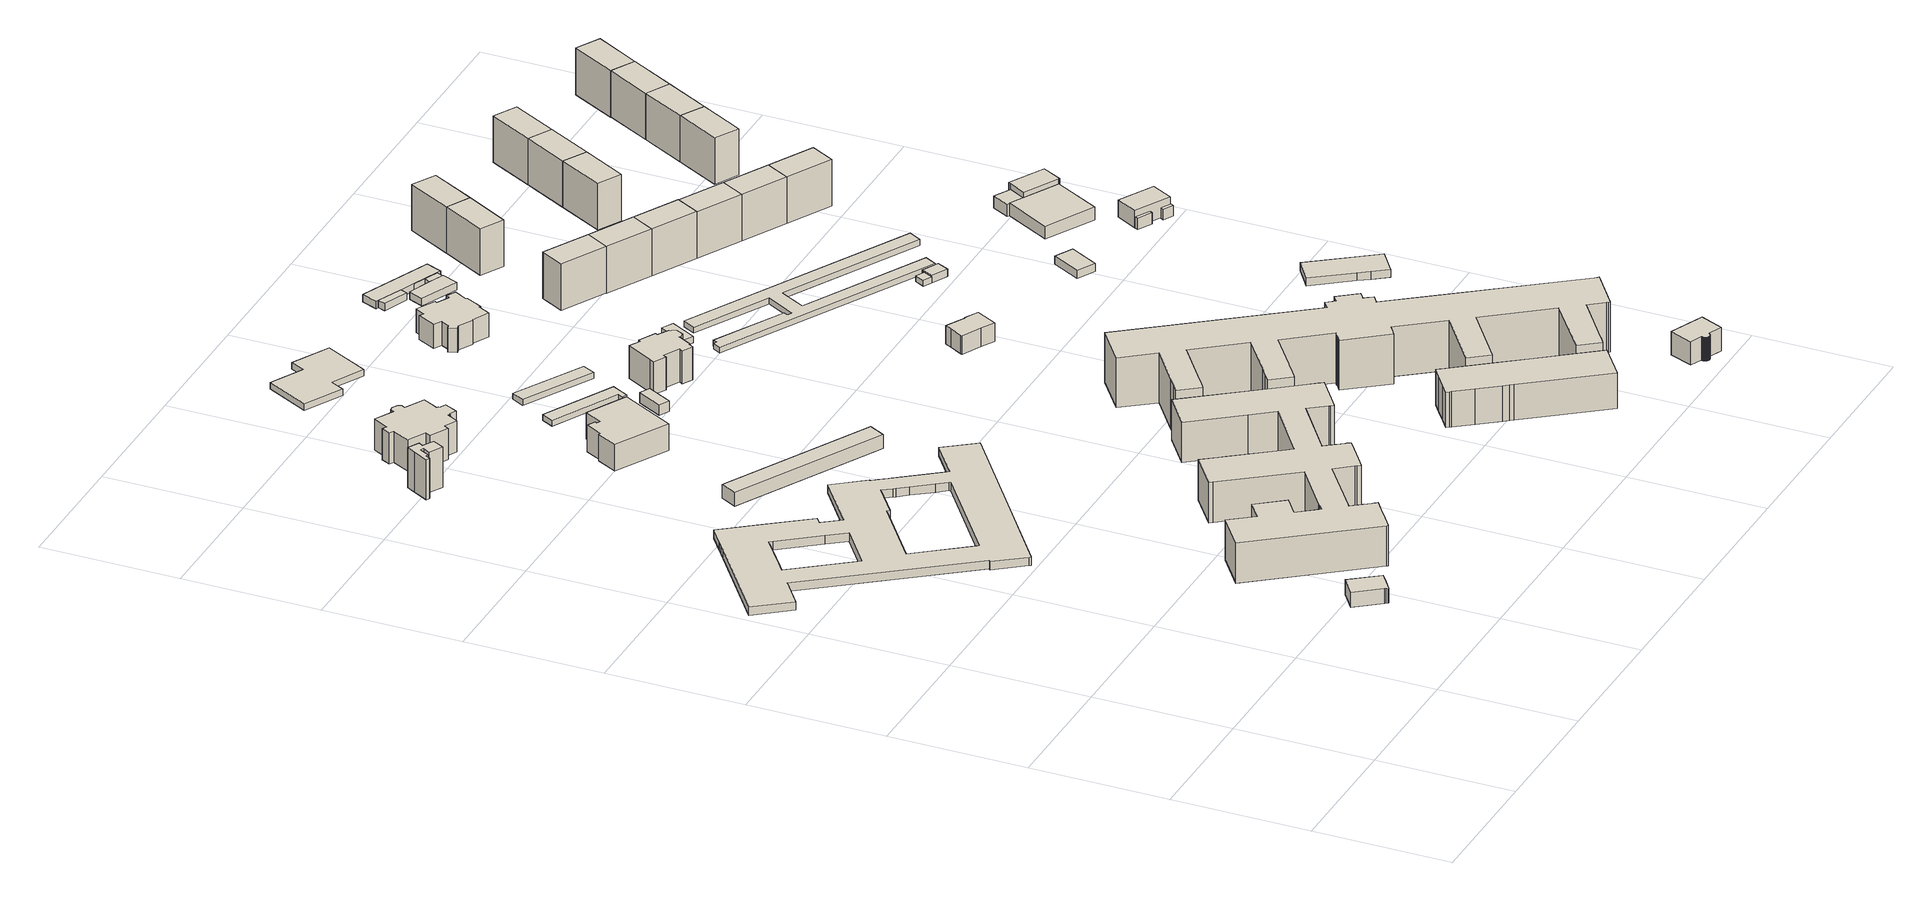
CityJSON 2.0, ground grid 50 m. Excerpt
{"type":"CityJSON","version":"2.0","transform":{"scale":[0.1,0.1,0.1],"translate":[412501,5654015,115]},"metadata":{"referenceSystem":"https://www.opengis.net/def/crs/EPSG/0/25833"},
"CityObjects":{
"building1":{"type":"Building","attributes":{"name":"Bundeswehr-Verwaltungszentrum","Dachtyp_tdc":"tdcHipAndGableRoof","Gemeindeschluessel":14612000,"Dachneigung":39.46,"QualitaetDacherkennung":68,"Geometrietyp2DReferenz":"3000","measuredHeight":7.38,"function":"31001_3010","roofType":"5000"},"geometry":[{"type":"Solid","lod":"1","boundaries":[[[[0,1,2,3,4,5,6,7]],[[8,9,10,11,12,13,14,15]],[[7,9,8,0]],[[6,10,9,7]],[[5,11,10,6]],[[4,12,11,5]],[[3,13,12,4]],[[2,14,13,3]],[[1,15,14,2]],[[0,8,15,1]]]]}]},
"building2":{"type":"Building","attributes":{"Dachtyp_tdc":"tdcPolyFlatRoof","Gemeindeschluessel":14612000,"Dachneigung":0,"QualitaetDacherkennung":0,"Geometrietyp2DReferenz":"3000","BezugspunktDach":"2000","measuredHeight":3.1,"function":"31001_9998"},"geometry":[{"type":"Solid","lod":"1","boundaries":[[[[16,17,18,19,20,21,22,23,24,25,26,27,28,29,30,31,32,33,34,35,36,37,38,39,40,41,42,43,44],[45,46,47,48,49,50,51,52,53,54,55],[56,57,58,59,60,61,62,63,64,65]],[[66,67,68,69,70,71,72,73,74,75,76,77,78,79,80,81,82,83,84,85,86,87,88,89,90,91,92,93,94],[95,96,97,98,99,100,101,102,103,104,105],[106,107,108,109,110,111,112,113,114,115]],[[44,67,66,16]],[[43,68,67,44]],[[42,69,68,43]],[[41,70,69,42]],[[40,71,70,41]],[[39,72,71,40]],[[38,73,72,39]],[[37,74,73,38]],[[36,75,74,37]],[[35,76,75,36]],[[34,77,76,35]],[[33,78,77,34]],[[32,79,78,33]],[[31,80,79,32]],[[30,81,80,31]],[[29,82,81,30]],[[28,83,82,29]],[[27,84,83,28]],[[26,85,84,27]],[[25,86,85,26]],[[24,87,86,25]],[[23,88,87,24]],[[22,89,88,23]],[[21,90,89,22]],[[20,91,90,21]],[[19,92,91,20]],[[18,93,92,19]],[[17,94,93,18]],[[16,66,94,17]],[[55,96,95,45]],[[54,97,96,55]],[[53,98,97,54]],[[52,99,98,53]],[[51,100,99,52]],[[50,101,100,51]],[[49,102,101,50]],[[48,103,102,49]],[[47,104,103,48]],[[46,105,104,47]],[[45,95,105,46]],[[65,107,106,56]],[[64,108,107,65]],[[63,109,108,64]],[[62,110,109,63]],[[61,111,110,62]],[[60,112,111,61]],[[59,113,112,60]],[[58,114,113,59]],[[57,115,114,58]],[[56,106,115,57]]]]}]},
"building3":{"type":"Building","attributes":{"Dachtyp_tdc":"tdcFreeFormRoof","Gemeindeschluessel":14612000,"Dachneigung":62.01,"QualitaetDacherkennung":3,"Geometrietyp2DReferenz":"3000","measuredHeight":17.17,"function":"31001_9998","roofType":"5000"},"geometry":[{"type":"Solid","lod":"1","boundaries":[[[[116,117,118,119,120,121,122,123,124,125,126,127,128]],[[129,130,131,132,133,134,135,136,137,138,139,140,141]],[[128,130,129,116]],[[127,131,130,128]],[[126,132,131,127]],[[125,133,132,126]],[[124,134,133,125]],[[123,135,134,124]],[[122,136,135,123]],[[121,137,136,122]],[[120,138,137,121]],[[119,139,138,120]],[[118,140,139,119]],[[117,141,140,118]],[[116,129,141,117]]]]}]},
"building4":{"type":"Building","attributes":{"name":"Bundeswehr-Verwaltungszentrum","Dachtyp_tdc":"tdcFreeFormRoof","Gemeindeschluessel":14612000,"Dachneigung":38.74,"QualitaetDacherkennung":52,"Geometrietyp2DReferenz":"3000","measuredHeight":18.11,"function":"31001_3010","roofType":"5000"},"geometry":[{"type":"Solid","lod":"1","boundaries":[[[[142,143,144,145,146,147,148,149,150,151,152,153,154,155,156,157,158,159,160,161,162,163,164,165,166,167,168,169,170,171,172,173,174,175,176,177,178,179,180,181,182,183,184,185,186,187,188,189,190,191,192,193,194,195,196,197,198]],[[199,200,201,202,203,204,205,206,207,208,209,210,211,212,213,214,215,216,217,218,219,220,221,222,223,224,225,226,227,228,229,230,231,232,233,234,235,236,237,238,239,240,241,242,243,244,245,246,247,248,249,250,251,252,253,254,255]],[[198,200,199,142]],[[197,201,200,198]],[[196,202,201,197]],[[195,203,202,196]],[[194,204,203,195]],[[193,205,204,194]],[[192,206,205,193]],[[191,207,206,192]],[[190,208,207,191]],[[189,209,208,190]],[[188,210,209,189]],[[187,211,210,188]],[[186,212,211,187]],[[185,213,212,186]],[[184,214,213,185]],[[183,215,214,184]],[[182,216,215,183]],[[181,217,216,182]],[[180,218,217,181]],[[179,219,218,180]],[[178,220,219,179]],[[177,221,220,178]],[[176,222,221,177]],[[175,223,222,176]],[[174,224,223,175]],[[173,225,224,174]],[[172,226,225,173]],[[171,227,226,172]],[[170,228,227,171]],[[169,229,228,170]],[[168,230,229,169]],[[167,231,230,168]],[[166,232,231,167]],[[165,233,232,166]],[[164,234,233,165]],[[163,235,234,164]],[[162,236,235,163]],[[161,237,236,162]],[[160,238,237,161]],[[159,239,238,160]],[[158,240,239,159]],[[157,241,240,158]],[[156,242,241,157]],[[155,243,242,156]],[[154,244,243,155]],[[153,245,244,154]],[[152,246,245,153]],[[151,247,246,152]],[[150,248,247,151]],[[149,249,248,150]],[[148,250,249,149]],[[147,251,250,148]],[[146,252,251,147]],[[145,253,252,146]],[[144,254,253,145]],[[143,255,254,144]],[[142,199,255,143]]]]}]},
"building5":{"type":"Building","attributes":{"Dachtyp_tdc":"tdcPolyFlatRoof","Gemeindeschluessel":14612000,"Dachneigung":7.07,"QualitaetDacherkennung":59,"Geometrietyp2DReferenz":"3000","measuredHeight":5.51,"function":"31001_9998","roofType":"2100"},"geometry":[{"type":"Solid","lod":"1","boundaries":[[[[256,257,258,259]],[[260,261,262,263]],[[259,261,260,256]],[[258,262,261,259]],[[257,263,262,258]],[[256,260,263,257]]]]}]},
"building6":{"type":"Building","attributes":{"Dachtyp_tdc":"tdcFreeFormRoof","Gemeindeschluessel":14612000,"Dachneigung":0.115,"QualitaetDacherkennung":57,"Geometrietyp2DReferenz":"3000","measuredHeight":14.3,"function":"31001_9998","roofType":"5000"},"geometry":[{"type":"Solid","lod":"1","boundaries":[[[[264,265,266,267,268,269,270,271,272,273,274,275,276,277,278,279,280,281,282,283,284,285,286,287,288,289]],[[290,291,292,293,294,295,296,297,298,299,300,301,302,303,304,305,306,307,308,309,310,311,312,313,314,315]],[[289,291,290,264]],[[288,292,291,289]],[[287,293,292,288]],[[286,294,293,287]],[[285,295,294,286]],[[284,296,295,285]],[[283,297,296,284]],[[282,298,297,283]],[[281,299,298,282]],[[280,300,299,281]],[[279,301,300,280]],[[278,302,301,279]],[[277,303,302,278]],[[276,304,303,277]],[[275,305,304,276]],[[274,306,305,275]],[[273,307,306,274]],[[272,308,307,273]],[[271,309,308,272]],[[270,310,309,271]],[[269,311,310,270]],[[268,312,311,269]],[[267,313,312,268]],[[266,314,313,267]],[[265,315,314,266]],[[264,290,315,265]]]]}]},
"building7":{"type":"Building","attributes":{"Dachtyp_tdc":"tdcPolyFlatRoof","Gemeindeschluessel":14612000,"Dachneigung":0,"QualitaetDacherkennung":59,"Geometrietyp2DReferenz":"3000","measuredHeight":9.91,"function":"31001_9998","roofType":"1000"},"geometry":[{"type":"Solid","lod":"1","boundaries":[[[[316,317,318,319,320,321,322,323,324,325,326,327]],[[328,329,330,331,332,333,334,335,336,337,338,339]],[[327,329,328,316]],[[326,330,329,327]],[[325,331,330,326]],[[324,332,331,325]],[[323,333,332,324]],[[322,334,333,323]],[[321,335,334,322]],[[320,336,335,321]],[[319,337,336,320]],[[318,338,337,319]],[[317,339,338,318]],[[316,328,339,317]]]]}]},
"building8":{"type":"Building","attributes":{"Dachtyp_tdc":"tdcPolyFlatRoof","Gemeindeschluessel":14612000,"Dachneigung":3.86,"QualitaetDacherkennung":79,"Geometrietyp2DReferenz":"3000","measuredHeight":2.36,"function":"31001_2463","roofType":"2100"},"geometry":[{"type":"Solid","lod":"1","boundaries":[[[[340,341,342,343,344,345,346]],[[347,348,349,350,351,352,353]],[[346,348,347,340]],[[345,349,348,346]],[[344,350,349,345]],[[343,351,350,344]],[[342,352,351,343]],[[341,353,352,342]],[[340,347,353,341]]]]}]},
"building9":{"type":"Building","attributes":{"Dachtyp_tdc":"tdcFreeFormRoof","Gemeindeschluessel":14612000,"Dachneigung":23.79,"QualitaetDacherkennung":78,"Geometrietyp2DReferenz":"3000","measuredHeight":4.31,"function":"31001_9998","roofType":"5000"},"geometry":[{"type":"Solid","lod":"1","boundaries":[[[[354,355,356,357]],[[358,359,360,361]],[[357,359,358,354]],[[356,360,359,357]],[[355,361,360,356]],[[354,358,361,355]]]]}]},
"building10":{"type":"Building","attributes":{"Dachtyp_tdc":"tdcPolyFlatRoof","Gemeindeschluessel":14612000,"Dachneigung":0,"QualitaetDacherkennung":92,"Geometrietyp2DReferenz":"3000","measuredHeight":2.35,"function":"31001_9998","roofType":"1000"},"geometry":[{"type":"Solid","lod":"1","boundaries":[[[[362,363,364,365,366,367,368,369]],[[370,371,372,373,374,375,376,377]],[[369,371,370,362]],[[368,372,371,369]],[[367,373,372,368]],[[366,374,373,367]],[[365,375,374,366]],[[364,376,375,365]],[[363,377,376,364]],[[362,370,377,363]]]]}]},
"building11":{"type":"Building","attributes":{"Dachtyp_tdc":"tdcPolyFlatRoof","Gemeindeschluessel":14612000,"Dachneigung":3.32,"QualitaetDacherkennung":64,"Geometrietyp2DReferenz":"3000","measuredHeight":2.39,"function":"31001_2463","roofType":"2100"},"geometry":[{"type":"Solid","lod":"1","boundaries":[[[[378,379,380,381]],[[382,383,384,385]],[[381,383,382,378]],[[380,384,383,381]],[[379,385,384,380]],[[378,382,385,379]]]]}]},
"building12":{"type":"Building","attributes":{"Dachtyp_tdc":"tdcFreeFormRoof","Gemeindeschluessel":14612000,"Dachneigung":33.02,"QualitaetDacherkennung":48,"Geometrietyp2DReferenz":"3000","measuredHeight":14.14,"function":"31001_9998","roofType":"5000"},"geometry":[{"type":"Solid","lod":"1","boundaries":[[[[386,387,388,389,390,391,392,393,394,395,396,397,398,399,400,401,402,403,404,405,406,407,408,409,410,411]],[[412,413,414,415,416,417,418,419,420,421,422,423,424,425,426,427,428,429,430,431,432,433,434,435,436,437]],[[411,413,412,386]],[[410,414,413,411]],[[409,415,414,410]],[[408,416,415,409]],[[407,417,416,408]],[[406,418,417,407]],[[405,419,418,406]],[[404,420,419,405]],[[403,421,420,404]],[[402,422,421,403]],[[401,423,422,402]],[[400,424,423,401]],[[399,425,424,400]],[[398,426,425,399]],[[397,427,426,398]],[[396,428,427,397]],[[395,429,428,396]],[[394,430,429,395]],[[393,431,430,394]],[[392,432,431,393]],[[391,433,432,392]],[[390,434,433,391]],[[389,435,434,390]],[[388,436,435,389]],[[387,437,436,388]],[[386,412,437,387]]]]}]},
"building13":{"type":"Building","attributes":{"name":"Bundeswehr-Verwaltungszentrum","Dachtyp_tdc":"tdcHipRoof","Gemeindeschluessel":14612000,"Dachneigung":38.6,"QualitaetDacherkennung":84,"Geometrietyp2DReferenz":"3000","measuredHeight":16.23,"function":"31001_3010","roofType":"3200"},"geometry":[{"type":"Solid","lod":"1","boundaries":[[[[438,439,440,441,442,443,444,445,446,447,448,449,450,451,452,453,454,455,456]],[[457,458,459,460,461,462,463,464,465,466,467,468,469,470,471,472,473,474,475]],[[456,458,457,438]],[[455,459,458,456]],[[454,460,459,455]],[[453,461,460,454]],[[452,462,461,453]],[[451,463,462,452]],[[450,464,463,451]],[[449,465,464,450]],[[448,466,465,449]],[[447,467,466,448]],[[446,468,467,447]],[[445,469,468,446]],[[444,470,469,445]],[[443,471,470,444]],[[442,472,471,443]],[[441,473,472,442]],[[440,474,473,441]],[[439,475,474,440]],[[438,457,475,439]]]]}]},
"building14":{"type":"Building","attributes":{"Dachtyp_tdc":"tdcFreeFormRoof","Gemeindeschluessel":14612000,"Dachneigung":10.75,"QualitaetDacherkennung":17,"Geometrietyp2DReferenz":"3000","measuredHeight":13.59,"function":"31001_9998","roofType":"5000"},"geometry":[{"type":"Solid","lod":"1","boundaries":[[[[476,477,478,479,480,481,482,483,484,485,486,487,488,489,490,491,492,493,494,495,496]],[[497,498,499,500,501,502,503,504,505,506,507,508,509,510,511,512,513,514,515,516,517]],[[496,498,497,476]],[[495,499,498,496]],[[494,500,499,495]],[[493,501,500,494]],[[492,502,501,493]],[[491,503,502,492]],[[490,504,503,491]],[[489,505,504,490]],[[488,506,505,489]],[[487,507,506,488]],[[486,508,507,487]],[[485,509,508,486]],[[484,510,509,485]],[[483,511,510,484]],[[482,512,511,483]],[[481,513,512,482]],[[480,514,513,481]],[[479,515,514,480]],[[478,516,515,479]],[[477,517,516,478]],[[476,497,517,477]]]]}]},
"building15":{"type":"Building","attributes":{"name":"Bundeswehr-Verwaltungszentrum","Dachtyp_tdc":"tdcFreeFormRoof","Gemeindeschluessel":14612000,"Dachneigung":0.243,"QualitaetDacherkennung":7,"Geometrietyp2DReferenz":"3000","measuredHeight":20.19,"function":"31001_3010","roofType":"5000"},"geometry":[{"type":"Solid","lod":"1","boundaries":[[[[518,519,520,521,522,523,524,525,526,527,528,529,530,531,532,533,534,535,536,537,538,539,540,541,542,543,544,545,546,547,548,549,550,551,552,553,554,555,556,557,558,559,560,561,562,563,564,565,566,567,568,569,570,571,572,573,574,575,576]],[[577,578,579,580,581,582,583,584,585,586,587,588,589,590,591,592,593,594,595,596,597,598,599,600,601,602,603,604,605,606,607,608,609,610,611,612,613,614,615,616,617,618,619,620,621,622,623,624,625,626,627,628,629,630,631,632,633,634,635]],[[576,578,577,518]],[[575,579,578,576]],[[574,580,579,575]],[[573,581,580,574]],[[572,582,581,573]],[[571,583,582,572]],[[570,584,583,571]],[[569,585,584,570]],[[568,586,585,569]],[[567,587,586,568]],[[566,588,587,567]],[[565,589,588,566]],[[564,590,589,565]],[[563,591,590,564]],[[562,592,591,563]],[[561,593,592,562]],[[560,594,593,561]],[[559,595,594,560]],[[558,596,595,559]],[[557,597,596,558]],[[556,598,597,557]],[[555,599,598,556]],[[554,600,599,555]],[[553,601,600,554]],[[552,602,601,553]],[[551,603,602,552]],[[550,604,603,551]],[[549,605,604,550]],[[548,606,605,549]],[[547,607,606,548]],[[546,608,607,547]],[[545,609,608,546]],[[544,610,609,545]],[[543,611,610,544]],[[542,612,611,543]],[[541,613,612,542]],[[540,614,613,541]],[[539,615,614,540]],[[538,616,615,539]],[[537,617,616,538]],[[536,618,617,537]],[[535,619,618,536]],[[534,620,619,535]],[[533,621,620,534]],[[532,622,621,533]],[[531,623,622,532]],[[530,624,623,531]],[[529,625,624,530]],[[528,626,625,529]],[[527,627,626,528]],[[526,628,627,527]],[[525,629,628,526]],[[524,630,629,525]],[[523,631,630,524]],[[522,632,631,523]],[[521,633,632,522]],[[520,634,633,521]],[[519,635,634,520]],[[518,577,635,519]]]]}]},
"building16":{"type":"Building","attributes":{"Dachtyp_tdc":"tdcPolyFlatRoof","Gemeindeschluessel":14612000,"Dachneigung":0,"QualitaetDacherkennung":68,"Geometrietyp2DReferenz":"3000","measuredHeight":2.41,"function":"31001_2463","roofType":"1000"},"geometry":[{"type":"Solid","lod":"1","boundaries":[[[[636,637,638,639,640]],[[641,642,643,644,645]],[[640,642,641,636]],[[639,643,642,640]],[[638,644,643,639]],[[637,645,644,638]],[[636,641,645,637]]]]}]},
"building17":{"type":"Building","attributes":{"Dachtyp_tdc":"tdcPolyFlatRoof","Gemeindeschluessel":14612000,"Dachneigung":10.27,"QualitaetDacherkennung":81,"Geometrietyp2DReferenz":"3000","measuredHeight":7.73,"function":"31001_9998","roofType":"2100"},"geometry":[{"type":"Solid","lod":"1","boundaries":[[[[646,647,648,649,650,651,652,653,654]],[[655,656,657,658,659,660,661,662,663]],[[654,656,655,646]],[[653,657,656,654]],[[652,658,657,653]],[[651,659,658,652]],[[650,660,659,651]],[[649,661,660,650]],[[648,662,661,649]],[[647,663,662,648]],[[646,655,663,647]]]]}]},
"building18":{"type":"Building","attributes":{"Dachtyp_tdc":"tdcPolyFlatRoof","Gemeindeschluessel":14612000,"Dachneigung":3.05,"QualitaetDacherkennung":80,"Geometrietyp2DReferenz":"3000","measuredHeight":2.99,"function":"31001_9998","roofType":"2100"},"geometry":[{"type":"Solid","lod":"1","boundaries":[[[[664,665,666,667,668]],[[669,670,671,672,673]],[[668,670,669,664]],[[667,671,670,668]],[[666,672,671,667]],[[665,673,672,666]],[[664,669,673,665]]]]}]},
"building19":{"type":"Building","attributes":{"Gemeindeschluessel":14612000,"Geometrietyp2DReferenz":"3000","function":"31001_2463","roofType":"9999"},"children":["building19-1","building19-2","building19-3"]},
"building19-1":{"type":"BuildingPart","attributes":{"Dachtyp_tdc":"tdcPolyFlatRoof","Dachneigung":2.92,"QualitaetDacherkennung":74,"Geometrietyp2DReferenz":"3000","measuredHeight":2.71,"roofType":"2100"},"parents":["building19"],"geometry":[{"type":"Solid","lod":"1","boundaries":[[[[674,675,676,677,678,679]],[[680,681,682,683,684,685]],[[679,681,680,674]],[[678,682,681,679]],[[677,683,682,678]],[[676,684,683,677]],[[675,685,684,676]],[[674,680,685,675]]]]}]},
"building19-2":{"type":"BuildingPart","attributes":{"Dachtyp_tdc":"tdcPolyFlatRoof","Dachneigung":7.32,"QualitaetDacherkennung":52,"Geometrietyp2DReferenz":"3000","measuredHeight":2.87,"roofType":"2100"},"parents":["building19"],"geometry":[{"type":"Solid","lod":"1","boundaries":[[[[686,687,688,689,690]],[[691,692,693,694,695]],[[690,692,691,686]],[[689,693,692,690]],[[688,694,693,689]],[[687,695,694,688]],[[686,691,695,687]]]]}]},
"building19-3":{"type":"BuildingPart","attributes":{"Dachtyp_tdc":"tdcPolyFlatRoof","Dachneigung":3.67,"QualitaetDacherkennung":85,"Geometrietyp2DReferenz":"3000","measuredHeight":2.88,"roofType":"2100"},"parents":["building19"],"geometry":[{"type":"Solid","lod":"1","boundaries":[[[[696,697,698,699,700,701,690,689,688,702]],[[680,685,694,693,692,703,704,705,706,681]],[[702,685,680,696]],[[688,694,685,702]],[[689,693,694,688]],[[690,692,693,689]],[[701,703,692,690]],[[700,704,703,701]],[[699,705,704,700]],[[698,706,705,699]],[[697,681,706,698]],[[696,680,681,697]]]]}]},
"building20":{"type":"Building","attributes":{"Dachtyp_tdc":"tdcGableRoof","Gemeindeschluessel":14612000,"Dachneigung":35.16,"QualitaetDacherkennung":82,"Geometrietyp2DReferenz":"3000","measuredHeight":19.17,"function":"31001_9998","roofType":"3100"},"geometry":[{"type":"Solid","lod":"1","boundaries":[[[[707,708,709,710]],[[711,712,713,714]],[[710,712,711,707]],[[709,713,712,710]],[[708,714,713,709]],[[707,711,714,708]]]]}]},
"building21":{"type":"Building","attributes":{"Dachtyp_tdc":"tdcFreeFormRoof","Gemeindeschluessel":14612000,"Dachneigung":34.72,"QualitaetDacherkennung":65,"Geometrietyp2DReferenz":"3000","measuredHeight":10.79,"function":"31001_9998","roofType":"5000"},"geometry":[{"type":"Solid","lod":"1","boundaries":[[[[715,716,717,718,719,720,721,722,723,724,725,726,727,728,729,730,731,732,733,734,735,736,737,738,739,740,741,742,743,744,745,746,747,748,749,750,751,752,753,754,755,756,757,758,759,760,761,762,763,764,765]],[[766,767,768,769,770,771,772,773,774,775,776,777,778,779,780,781,782,783,784,785,786,787,788,789,790,791,792,793,794,795,796,797,798,799,800,801,802,803,804,805,806,807,808,809,810,811,812,813,814,815,816]],[[765,767,766,715]],[[764,768,767,765]],[[763,769,768,764]],[[762,770,769,763]],[[761,771,770,762]],[[760,772,771,761]],[[759,773,772,760]],[[758,774,773,759]],[[757,775,774,758]],[[756,776,775,757]],[[755,777,776,756]],[[754,778,777,755]],[[753,779,778,754]],[[752,780,779,753]],[[751,781,780,752]],[[750,782,781,751]],[[749,783,782,750]],[[748,784,783,749]],[[747,785,784,748]],[[746,786,785,747]],[[745,787,786,746]],[[744,788,787,745]],[[743,789,788,744]],[[742,790,789,743]],[[741,791,790,742]],[[740,792,791,741]],[[739,793,792,740]],[[738,794,793,739]],[[737,795,794,738]],[[736,796,795,737]],[[735,797,796,736]],[[734,798,797,735]],[[733,799,798,734]],[[732,800,799,733]],[[731,801,800,732]],[[730,802,801,731]],[[729,803,802,730]],[[728,804,803,729]],[[727,805,804,728]],[[726,806,805,727]],[[725,807,806,726]],[[724,808,807,725]],[[723,809,808,724]],[[722,810,809,723]],[[721,811,810,722]],[[720,812,811,721]],[[719,813,812,720]],[[718,814,813,719]],[[717,815,814,718]],[[716,816,815,717]],[[715,766,816,716]]]]}]},
"building22":{"type":"Building","attributes":{"Dachtyp_tdc":"tdcPolyFlatRoof","Gemeindeschluessel":14612000,"Dachneigung":0,"QualitaetDacherkennung":73,"Geometrietyp2DReferenz":"3000","measuredHeight":2.2,"function":"31001_2463","roofType":"1000"},"geometry":[{"type":"Solid","lod":"1","boundaries":[[[[817,818,819,820,821,822,823,824,825,826,827,828,829,830,831,832]],[[833,834,835,836,837,838,839,840,841,842,843,844,845,846,847,848]],[[832,834,833,817]],[[831,835,834,832]],[[830,836,835,831]],[[829,837,836,830]],[[828,838,837,829]],[[827,839,838,828]],[[826,840,839,827]],[[825,841,840,826]],[[824,842,841,825]],[[823,843,842,824]],[[822,844,843,823]],[[821,845,844,822]],[[820,846,845,821]],[[819,847,846,820]],[[818,848,847,819]],[[817,833,848,818]]]]}]},
"building23":{"type":"Building","attributes":{"Dachtyp_tdc":"tdcGableRoof","Gemeindeschluessel":14612000,"Dachneigung":35.14,"QualitaetDacherkennung":86,"Geometrietyp2DReferenz":"3000","measuredHeight":19.2,"function":"31001_9998","roofType":"3100"},"geometry":[{"type":"Solid","lod":"1","boundaries":[[[[710,709,849,850]],[[851,852,853,854]],[[850,852,851,710]],[[849,853,852,850]],[[709,854,853,849]],[[710,851,854,709]]]]}]},
"building24":{"type":"Building","attributes":{"Dachtyp_tdc":"tdcGableRoof","Gemeindeschluessel":14612000,"Dachneigung":35.33,"QualitaetDacherkennung":86,"Geometrietyp2DReferenz":"3000","measuredHeight":19.15,"function":"31001_9998","roofType":"3100"},"geometry":[{"type":"Solid","lod":"1","boundaries":[[[[855,856,857,858]],[[859,860,861,862]],[[858,860,859,855]],[[857,861,860,858]],[[856,862,861,857]],[[855,859,862,856]]]]}]},
"building25":{"type":"Building","attributes":{"Gemeindeschluessel":14612000,"Geometrietyp2DReferenz":"3000","function":"31001_9998","roofType":"9999"},"children":["building25-1","building25-2"]},
"building25-1":{"type":"BuildingPart","attributes":{"Dachtyp_tdc":"tdcPolyFlatRoof","Dachneigung":0,"QualitaetDacherkennung":75,"Geometrietyp2DReferenz":"3000","measuredHeight":2.2,"roofType":"1000"},"parents":["building25"],"geometry":[{"type":"Solid","lod":"1","boundaries":[[[[863,864,865,866]],[[867,868,869,870]],[[866,868,867,863]],[[865,869,868,866]],[[864,870,869,865]],[[863,867,870,864]]]]}]},
"building25-2":{"type":"BuildingPart","attributes":{"Dachtyp_tdc":"tdcPolyFlatRoof","Dachneigung":0,"QualitaetDacherkennung":82,"Geometrietyp2DReferenz":"3000","measuredHeight":2.64,"roofType":"1000"},"parents":["building25"],"geometry":[{"type":"Solid","lod":"1","boundaries":[[[[871,872,873,874,875]],[[876,877,878,869,868]],[[875,877,876,871]],[[874,878,877,875]],[[873,869,878,874]],[[872,868,869,873]],[[871,876,868,872]]]]}]},
"building26":{"type":"Building","attributes":{"Dachtyp_tdc":"tdcGableRoof","Gemeindeschluessel":14612000,"Dachneigung":35.45,"QualitaetDacherkennung":77,"Geometrietyp2DReferenz":"3000","measuredHeight":19.24,"function":"31001_9998","roofType":"3100"},"geometry":[{"type":"Solid","lod":"1","boundaries":[[[[879,880,850,849]],[[881,853,852,882]],[[849,853,881,879]],[[850,852,853,849]],[[880,882,852,850]],[[879,881,882,880]]]]}]},
"building27":{"type":"Building","attributes":{"Dachtyp_tdc":"tdcGableRoof","Gemeindeschluessel":14612000,"Dachneigung":35.03,"QualitaetDacherkennung":88,"Geometrietyp2DReferenz":"3000","measuredHeight":19.13,"function":"31001_9998","roofType":"3100"},"geometry":[{"type":"Solid","lod":"1","boundaries":[[[[858,857,883,884]],[[860,885,886,861]],[[884,885,860,858]],[[883,886,885,884]],[[857,861,886,883]],[[858,860,861,857]]]]}]},
"building28":{"type":"Building","attributes":{"Dachtyp_tdc":"tdcPolyFlatRoof","Gemeindeschluessel":14612000,"Dachneigung":0,"QualitaetDacherkennung":100,"Geometrietyp2DReferenz":"3000","measuredHeight":3,"function":"31001_9998","roofType":"1000"},"geometry":[{"type":"Solid","lod":"1","boundaries":[[[[887,888,889,890]],[[891,892,893,894]],[[890,892,891,887]],[[889,893,892,890]],[[888,894,893,889]],[[887,891,894,888]]]]}]},
"building29":{"type":"Building","attributes":{"Dachtyp_tdc":"tdcGableRoof","Gemeindeschluessel":14612000,"Dachneigung":35.53,"QualitaetDacherkennung":82,"Geometrietyp2DReferenz":"3000","measuredHeight":19.2,"function":"31001_9998","roofType":"3100"},"geometry":[{"type":"Solid","lod":"1","boundaries":[[[[895,896,897,898]],[[899,881,882,900]],[[898,881,899,895]],[[897,882,881,898]],[[896,900,882,897]],[[895,899,900,896]]]]}]},
"building30":{"type":"Building","attributes":{"name":"Bundeswehr-Verwaltungszentrum","Dachtyp_tdc":"tdcPolyFlatRoof","Gemeindeschluessel":14612000,"Dachneigung":2.96,"QualitaetDacherkennung":74,"Geometrietyp2DReferenz":"3000","measuredHeight":3.2,"function":"31001_3010","roofType":"2100"},"geometry":[{"type":"Solid","lod":"1","boundaries":[[[[901,902,903,904,905,906,907]],[[908,909,910,911,912,913,914]],[[907,909,908,901]],[[906,910,909,907]],[[905,911,910,906]],[[904,912,911,905]],[[903,913,912,904]],[[902,914,913,903]],[[901,908,914,902]]]]}]},
"building31":{"type":"Building","attributes":{"Dachtyp_tdc":"tdcGableRoof","Gemeindeschluessel":14612000,"Dachneigung":35.72,"QualitaetDacherkennung":81,"Geometrietyp2DReferenz":"3000","measuredHeight":19.2,"function":"31001_9998","roofType":"3100"},"geometry":[{"type":"Solid","lod":"1","boundaries":[[[[915,916,896,895]],[[917,899,900,918]],[[895,899,917,915]],[[896,900,899,895]],[[916,918,900,896]],[[915,917,918,916]]]]}]},
"building32":{"type":"Building","attributes":{"Dachtyp_tdc":"tdcGableRoof","Gemeindeschluessel":14612000,"Dachneigung":35.24,"QualitaetDacherkennung":85,"Geometrietyp2DReferenz":"3000","measuredHeight":19.14,"function":"31001_9998","roofType":"3100"},"geometry":[{"type":"Solid","lod":"1","boundaries":[[[[919,920,921,922]],[[923,924,925,926]],[[922,924,923,919]],[[921,925,924,922]],[[920,926,925,921]],[[919,923,926,920]]]]}]},
"building33":{"type":"Building","attributes":{"Dachtyp_tdc":"tdcGableRoof","Gemeindeschluessel":14612000,"Dachneigung":35.38,"QualitaetDacherkennung":80,"Geometrietyp2DReferenz":"3000","measuredHeight":19.21,"function":"31001_9998","roofType":"3100"},"geometry":[{"type":"Solid","lod":"1","boundaries":[[[[916,915,927,928]],[[918,929,930,917]],[[928,929,918,916]],[[927,930,929,928]],[[915,917,930,927]],[[916,918,917,915]]]]}]},
"building34":{"type":"Building","attributes":{"Dachtyp_tdc":"tdcGableRoof","Gemeindeschluessel":14612000,"Dachneigung":35.02,"QualitaetDacherkennung":87,"Geometrietyp2DReferenz":"3000","measuredHeight":19.15,"function":"31001_9998","roofType":"3100"},"geometry":[{"type":"Solid","lod":"1","boundaries":[[[[922,921,931,932]],[[924,933,934,925]],[[932,933,924,922]],[[931,934,933,932]],[[921,925,934,931]],[[922,924,925,921]]]]}]},
"building35":{"type":"Building","attributes":{"Gemeindeschluessel":14612000,"Geometrietyp2DReferenz":"3000","function":"31001_2000","roofType":"9999"},"children":["building35-1","building35-2","building35-3"]},
"building35-1":{"type":"BuildingPart","attributes":{"Dachtyp_tdc":"tdcPolyFlatRoof","Dachneigung":0,"QualitaetDacherkennung":32,"Geometrietyp2DReferenz":"3000","measuredHeight":4.76,"roofType":"1000"},"parents":["building35"],"geometry":[{"type":"Solid","lod":"1","boundaries":[[[[935,936,937,938]],[[939,940,941,942]],[[938,940,939,935]],[[937,941,940,938]],[[936,942,941,937]],[[935,939,942,936]]]]}]},
"building35-2":{"type":"BuildingPart","attributes":{"Dachtyp_tdc":"tdcPolyFlatRoof","Dachneigung":5.95,"QualitaetDacherkennung":68,"Geometrietyp2DReferenz":"3000","measuredHeight":4.84,"roofType":"2100"},"parents":["building35"],"geometry":[{"type":"Solid","lod":"1","boundaries":[[[[943,944,945,946,947]],[[942,948,949,950,951]],[[946,948,942,947]],[[945,949,948,946]],[[944,950,949,945]],[[943,951,950,944]],[[947,942,951,943]]]]}]},
"building35-3":{"type":"BuildingPart","attributes":{"Dachtyp_tdc":"tdcPolyFlatRoof","Dachneigung":0,"QualitaetDacherkennung":70,"Geometrietyp2DReferenz":"3000","measuredHeight":6.67,"roofType":"1000"},"parents":["building35"],"geometry":[{"type":"Solid","lod":"1","boundaries":[[[[952,953,954,955,956,957]],[[958,959,960,939,951,950]],[[957,959,958,952]],[[956,960,959,957]],[[955,939,960,956]],[[954,951,939,955]],[[953,950,951,954]],[[952,958,950,953]]]]}]},
"building36":{"type":"Building","attributes":{"Gemeindeschluessel":14612000,"Geometrietyp2DReferenz":"3000","function":"31001_9998","roofType":"9999"},"children":["building36-1","building36-2","building36-3","building36-4"]},
"building36-1":{"type":"BuildingPart","attributes":{"Dachtyp_tdc":"tdcGableRoof","Dachneigung":37.78,"QualitaetDacherkennung":81,"Geometrietyp2DReferenz":"3000","measuredHeight":8.25,"roofType":"3100"},"parents":["building36"],"geometry":[{"type":"Solid","lod":"1","boundaries":[[[[961,962,963,964]],[[965,966,967,968]],[[964,966,965,961]],[[963,967,966,964]],[[962,968,967,963]],[[961,965,968,962]]]]}]},
"building36-2":{"type":"BuildingPart","attributes":{"Dachtyp_tdc":"tdcPolyFlatRoof","Dachneigung":38.67,"QualitaetDacherkennung":54,"Geometrietyp2DReferenz":"3000","measuredHeight":4.4,"roofType":"2100"},"parents":["building36"],"geometry":[{"type":"Solid","lod":"1","boundaries":[[[[969,970,971,972]],[[967,973,974,975]],[[972,973,967,969]],[[971,974,973,972]],[[970,975,974,971]],[[969,967,975,970]]]]}]},
"building36-3":{"type":"BuildingPart","attributes":{"Dachtyp_tdc":"tdcPolyFlatRoof","Dachneigung":0,"QualitaetDacherkennung":40,"Geometrietyp2DReferenz":"3000","measuredHeight":4.14,"roofType":"1000"},"parents":["building36"],"geometry":[{"type":"Solid","lod":"1","boundaries":[[[[976,977,978,979]],[[980,981,982,968]],[[979,981,980,976]],[[978,982,981,979]],[[977,968,982,978]],[[976,980,968,977]]]]}]},
"building36-4":{"type":"BuildingPart","attributes":{"Dachtyp_tdc":"tdcPolyFlatRoof","Dachneigung":38.95,"QualitaetDacherkennung":53,"Geometrietyp2DReferenz":"3000","measuredHeight":5.38,"roofType":"2100"},"parents":["building36"],"geometry":[{"type":"Solid","lod":"1","boundaries":[[[[983,984,985,986]],[[987,966,988,989]],[[986,966,987,983]],[[985,988,966,986]],[[984,989,988,985]],[[983,987,989,984]]]]}]},
"building37":{"type":"Building","attributes":{"Dachtyp_tdc":"tdcGableRoof","Gemeindeschluessel":14612000,"Dachneigung":35.15,"QualitaetDacherkennung":89,"Geometrietyp2DReferenz":"3000","measuredHeight":19.16,"function":"31001_9998","roofType":"3100"},"geometry":[{"type":"Solid","lod":"1","boundaries":[[[[932,931,990,991]],[[933,992,993,934]],[[991,992,933,932]],[[990,993,992,991]],[[931,934,993,990]],[[932,933,934,931]]]]}]},
"building38":{"type":"Building","attributes":{"Dachtyp_tdc":"tdcGableRoof","Gemeindeschluessel":14612000,"Dachneigung":34.87,"QualitaetDacherkennung":83,"Geometrietyp2DReferenz":"3000","measuredHeight":19.15,"function":"31001_9998","roofType":"3100"},"geometry":[{"type":"Solid","lod":"1","boundaries":[[[[994,995,996,997]],[[998,999,1000,1001]],[[997,999,998,994]],[[996,1000,999,997]],[[995,1001,1000,996]],[[994,998,1001,995]]]]}]},
"building39":{"type":"Building","attributes":{"Dachtyp_tdc":"tdcGableRoof","Gemeindeschluessel":14612000,"Dachneigung":34.84,"QualitaetDacherkennung":85,"Geometrietyp2DReferenz":"3000","measuredHeight":19.13,"function":"31001_9998","roofType":"3100"},"geometry":[{"type":"Solid","lod":"1","boundaries":[[[[997,996,1002,1003]],[[999,1004,1005,1000]],[[1003,1004,999,997]],[[1002,1005,1004,1003]],[[996,1000,1005,1002]],[[997,999,1000,996]]]]}]},
"building40":{"type":"Building","attributes":{"Dachtyp_tdc":"tdcGableRoof","Gemeindeschluessel":14612000,"Dachneigung":34.55,"QualitaetDacherkennung":86,"Geometrietyp2DReferenz":"3000","measuredHeight":19.14,"function":"31001_9998","roofType":"3100"},"geometry":[{"type":"Solid","lod":"1","boundaries":[[[[1003,1002,1006,1007]],[[1004,1008,1009,1005]],[[1007,1008,1004,1003]],[[1006,1009,1008,1007]],[[1002,1005,1009,1006]],[[1003,1004,1005,1002]]]]}]},
"building41":{"type":"Building","attributes":{"Dachtyp_tdc":"tdcGableRoof","Gemeindeschluessel":14612000,"Dachneigung":34.62,"QualitaetDacherkennung":87,"Geometrietyp2DReferenz":"3000","measuredHeight":19.31,"function":"31001_9998","roofType":"3100"},"geometry":[{"type":"Solid","lod":"1","boundaries":[[[[1007,1006,1010,1011]],[[1012,1013,1014,1015]],[[1011,1013,1012,1007]],[[1010,1014,1013,1011]],[[1006,1015,1014,1010]],[[1007,1012,1015,1006]]]]}]}
},
"vertices":[
[839,322,133],[872,346,133],[907,372,133],[832,473,133],[764,422,133],[832,332,133],[835,328,133],[838,324,133],[839,322,78],[838,324,78],[835,328,78],[832,332,78],[764,422,78],[832,473,78],[907,372,78],[872,346,78],
[9,2216,55],[102,2091,55],[202,2165,55],[601,1628,55],[595,1623,55],[672,1519,55],[676,1514,55],[1282,1963,55],[1201,2074,55],[1073,1979,55],[1063,1992,55],[1036,2028,55],[984,2098,55],[958,2133,55],[952,2141,55],[931,2170,55],[926,2176,55],[915,2191,55],[918,2193,55],[835,2304,55],[648,2165,55],[601,2230,55],[623,2246,55],[513,2395,55],[419,2521,55],[354,2473,55],[349,2469,55],[334,2458,55],[309,2439,55],[531,1891,55],[759,2061,55],[766,2052,55],[873,2133,55],[897,2100,55],[903,2092,55],[930,2057,55],[982,1987,55],[1009,1951,55],[1011,1947,55],[675,1697,55],[272,2216,55],[308,2243,55],[337,2264,55],[364,2285,55],[392,2306,55],[420,2327,55],[428,2316,55],[531,2178,55],[578,2114,55],[430,2004,55],[9,2216,24],[309,2439,24],[334,2458,24],[349,2469,24],[354,2473,24],[419,2521,24],[513,2395,24],[623,2246,24],[601,2230,24],[648,2165,24],[835,2304,24],[918,2193,24],[915,2191,24],[926,2176,24],[931,2170,24],[952,2141,24],[958,2133,24],[984,2098,24],[1036,2028,24],[1063,1992,24],[1073,1979,24],[1201,2074,24],[1282,1963,24],[676,1514,24],[672,1519,24],[595,1623,24],[601,1628,24],[202,2165,24],[102,2091,24],[531,1891,24],[675,1697,24],[1011,1947,24],[1009,1951,24],[982,1987,24],[930,2057,24],[903,2092,24],[897,2100,24],[873,2133,24],[766,2052,24],[759,2061,24],[272,2216,24],[430,2004,24],[578,2114,24],[531,2178,24],[428,2316,24],[420,2327,24],[392,2306,24],[364,2285,24],[337,2264,24],[308,2243,24],
[363,3527,163],[372,3543,163],[332,3565,163],[314,3532,163],[284,3478,163],[296,3472,163],[305,3488,163],[314,3484,163],[334,3521,163],[346,3515,163],[332,3489,163],[380,3463,163],[403,3505,163],[363,3527,13],[403,3505,13],[380,3463,13],[332,3489,13],[346,3515,13],[334,3521,13],[314,3484,13],[305,3488,13],[296,3472,13],[284,3478,13],[314,3532,13],[332,3565,13],[372,3543,13],
[1525,781,203],[1479,844,203],[1678,990,203],[1725,927,203],[1728,923,203],[1735,913,203],[1773,941,203],[1820,976,203],[1857,1003,203],[1848,1015,203],[1845,1020,203],[1824,1048,203],[1798,1083,203],[1745,1154,203],[1681,1240,203],[1617,1326,203],[1563,1398,203],[1555,1409,203],[1434,1319,203],[1565,1143,203],[1624,1063,203],[1426,917,203],[1417,929,203],[1411,937,203],[1291,1099,203],[1276,1119,203],[1236,1173,203],[1114,1081,203],[1123,1069,203],[1304,826,203],[1134,700,203],[1126,694,203],[1107,679,203],[1098,690,203],[1092,698,203],[1052,752,203],[1116,800,203],[1043,898,203],[979,850,203],[917,934,203],[794,842,203],[1094,443,203],[1097,438,203],[1135,466,203],[1180,500,203],[1219,529,203],[1211,539,203],[1207,544,203],[1161,607,203],[1358,754,203],[1404,692,203],[1408,687,203],[1417,676,203],[1454,703,203],[1500,738,203],[1537,765,203],[1529,777,203],[1525,781,53],[1529,777,53],[1537,765,53],[1500,738,53],[1454,703,53],[1417,676,53],[1408,687,53],[1404,692,53],[1358,754,53],[1161,607,53],[1207,544,53],[1211,539,53],[1219,529,53],[1180,500,53],[1135,466,53],[1097,438,53],[1094,443,53],[794,842,53],[917,934,53],[979,850,53],[1043,898,53],[1116,800,53],[1052,752,53],[1092,698,53],[1098,690,53],[1107,679,53],[1126,694,53],[1134,700,53],[1304,826,53],[1123,1069,53],[1114,1081,53],[1236,1173,53],[1276,1119,53],[1291,1099,53],[1411,937,53],[1417,929,53],[1426,917,53],[1624,1063,53],[1565,1143,53],[1434,1319,53],[1555,1409,53],[1563,1398,53],[1617,1326,53],[1681,1240,53],[1745,1154,53],[1798,1083,53],[1824,1048,53],[1845,1020,53],[1848,1015,53],[1857,1003,53],[1820,976,53],[1773,941,53],[1735,913,53],[1728,923,53],[1725,927,53],[1678,990,53],[1479,844,53],
[1198,2314,78],[661,2600,78],[630,2542,78],[1167,2256,78],[1198,2314,27],[1167,2256,27],[630,2542,27],[661,2600,27],
[431,3610,128],[497,3575,128],[486,3555,128],[552,3520,128],[563,3540,128],[609,3515,128],[631,3556,128],[639,3552,128],[640,3555,128],[665,3542,128],[689,3590,128],[665,3602,128],[667,3606,128],[660,3609,128],[690,3666,128],[619,3704,128],[626,3717,128],[621,3730,128],[602,3741,128],[589,3740,128],[581,3725,128],[512,3763,128],[482,3706,128],[465,3714,128],[448,3682,128],[464,3673,128],[431,3610,12],[464,3673,12],[448,3682,12],[465,3714,12],[482,3706,12],[512,3763,12],[581,3725,12],[589,3740,12],[602,3741,12],[621,3730,12],[626,3717,12],[619,3704,12],[690,3666,12],[660,3609,12],[667,3606,12],[665,3602,12],[689,3590,12],[665,3542,12],[640,3555,12],[639,3552,12],[631,3556,12],[609,3515,12],[563,3540,12],[552,3520,12],[486,3555,12],[497,3575,12],
[700,2997,113],[894,2892,113],[998,3087,113],[995,3089,113],[948,3114,113],[852,3165,113],[817,3101,113],[804,3107,113],[808,3114,113],[778,3130,113],[746,3069,113],[740,3072,113],[700,2997,14],[740,3072,14],[746,3069,14],[778,3130,14],[808,3114,14],[804,3107,14],[817,3101,14],[852,3165,14],[948,3114,14],[995,3089,14],[998,3087,14],[894,2892,14],
[1122,3172,37],[1112,3153,37],[1128,3145,37],[1138,3164,37],[1160,3206,37],[903,3342,37],[881,3299,37],[1122,3172,15],[881,3299,15],[903,3342,15],[1160,3206,15],[1138,3164,15],[1128,3145,15],[1112,3153,15],
[1086,3012,54],[1122,2992,54],[1170,3083,54],[1134,3102,54],[1086,3012,15],[1134,3102,15],[1170,3083,15],[1122,2992,15],
[657,4076,33],[796,4002,33],[822,4052,33],[939,3991,33],[1022,4150,33],[885,4222,33],[859,4170,33],[740,4233,33],[657,4076,9],[740,4233,9],[859,4170,9],[885,4222,9],[1022,4150,9],[939,3991,9],[822,4052,9],[796,4002,9],
[962,3440,38],[1216,3301,38],[1240,3347,38],[987,3486,38],[962,3440,16],[987,3486,16],[1240,3347,16],[1216,3301,16],
[1366,3151,139],[1308,3182,139],[1306,3183,139],[1301,3175,139],[1262,3196,139],[1208,3098,139],[1199,3081,139],[1242,3057,139],[1249,3070,139],[1308,3038,139],[1301,3026,139],[1338,3006,139],[1347,3022,139],[1351,3021,139],[1358,3034,139],[1368,3052,139],[1374,3063,139],[1378,3071,139],[1384,3067,139],[1400,3068,139],[1415,3096,139],[1408,3111,139],[1402,3115,139],[1404,3119,139],[1363,3142,139],[1368,3150,139],[1366,3151,16],[1368,3150,16],[1363,3142,16],[1404,3119,16],[1402,3115,16],[1408,3111,16],[1415,3096,16],[1400,3068,16],[1384,3067,16],[1378,3071,16],[1374,3063,16],[1368,3052,16],[1358,3034,16],[1351,3021,16],[1347,3022,16],[1338,3006,16],[1301,3026,16],[1308,3038,16],[1249,3070,16],[1242,3057,16],[1199,3081,16],[1208,3098,16],[1262,3196,16],[1301,3175,16],[1306,3183,16],[1308,3182,16],
[2136,628,205],[2088,692,205],[2085,697,205],[2077,707,205],[2040,680,205],[1993,645,205],[1956,617,205],[1964,607,205],[1967,602,205],[2013,539,205],[2068,466,205],[2082,447,205],[2091,435,205],[2295,162,205],[2416,253,205],[2408,264,205],[2355,335,205],[2272,446,205],[2189,557,205],[2136,628,73],[2189,557,73],[2272,446,73],[2355,335,73],[2408,264,73],[2416,253,73],[2295,162,73],[2091,435,73],[2082,447,73],[2068,466,73],[2013,539,73],[1967,602,73],[1964,607,73],[1956,617,73],[1993,645,73],[2040,680,73],[2077,707,73],[2085,697,73],[2088,692,73],
[1251,3945,106],[1231,3909,106],[1214,3918,106],[1180,3852,106],[1210,3836,106],[1195,3806,106],[1179,3801,106],[1188,3770,106],[1204,3775,106],[1257,3747,106],[1259,3751,106],[1321,3719,106],[1344,3763,106],[1349,3761,106],[1380,3821,106],[1375,3824,106],[1401,3872,106],[1368,3890,106],[1360,3876,106],[1315,3900,106],[1320,3908,106],[1251,3945,17],[1320,3908,17],[1315,3900,17],[1360,3876,17],[1368,3890,17],[1401,3872,17],[1375,3824,17],[1380,3821,17],[1349,3761,17],[1344,3763,17],[1321,3719,17],[1259,3751,17],[1257,3747,17],[1204,3775,17],[1188,3770,17],[1179,3801,17],[1195,3806,17],[1210,3836,17],[1180,3852,17],[1214,3918,17],[1231,3909,17],
[1677,1659,236],[1761,1545,236],[1622,1442,236],[1591,1418,236],[1563,1398,236],[1617,1326,236],[1645,1346,236],[1676,1370,236],[1815,1473,236],[1943,1301,236],[1805,1198,236],[1773,1174,236],[1745,1154,236],[1798,1083,236],[1815,1095,236],[1820,1099,236],[1826,1103,236],[1858,1127,236],[1863,1131,236],[1868,1134,236],[1996,1229,236],[2111,1075,236],[2103,1070,236],[2099,1066,236],[2092,1061,236],[2087,1057,236],[2073,1047,236],[2181,902,236],[2194,911,236],[2199,914,236],[2206,920,236],[2211,923,236],[2220,930,236],[2335,775,236],[2136,628,236],[2189,557,236],[2388,704,236],[2552,483,236],[2355,335,236],[2408,264,236],[2430,280,236],[2435,284,236],[2606,411,236],[2647,356,236],[2651,351,236],[2654,347,236],[2787,445,236],[2778,457,236],[2444,907,236],[2348,1038,236],[2375,1058,236],[2362,1076,236],[2353,1088,236],[2377,1106,236],[2324,1176,236],[2301,1158,236],[2278,1189,236],[2251,1168,236],[1810,1758,236],[1677,1659,50],[1810,1758,50],[2251,1168,50],[2278,1189,50],[2301,1158,50],[2324,1176,50],[2377,1106,50],[2353,1088,50],[2362,1076,50],[2375,1058,50],[2348,1038,50],[2444,907,50],[2778,457,50],[2787,445,50],[2654,347,50],[2651,351,50],[2647,356,50],[2606,411,50],[2435,284,50],[2430,280,50],[2408,264,50],[2355,335,50],[2552,483,50],[2388,704,50],[2189,557,50],[2136,628,50],[2335,775,50],[2220,930,50],[2211,923,50],[2206,920,50],[2199,914,50],[2194,911,50],[2181,902,50],[2073,1047,50],[2087,1057,50],[2092,1061,50],[2099,1066,50],[2103,1070,50],[2111,1075,50],[1996,1229,50],[1868,1134,50],[1863,1131,50],[1858,1127,50],[1826,1103,50],[1820,1099,50],[1815,1095,50],[1798,1083,50],[1745,1154,50],[1773,1174,50],[1805,1198,50],[1943,1301,50],[1815,1473,50],[1676,1370,50],[1645,1346,50],[1617,1326,50],[1563,1398,50],[1591,1418,50],[1622,1442,50],[1761,1545,50],
[1508,3120,45],[1512,3118,45],[1549,3098,45],[1599,3191,45],[1558,3214,45],[1508,3120,21],[1558,3214,21],[1599,3191,21],[1549,3098,21],[1512,3118,21],
[1849,2321,98],[1823,2273,98],[1820,2268,98],[1892,2232,98],[1942,2206,98],[1982,2283,98],[1932,2309,98],[1930,2306,98],[1861,2343,98],[1849,2321,29],[1861,2343,29],[1930,2306,29],[1932,2309,29],[1982,2283,29],[1942,2206,29],[1892,2232,29],[1820,2268,29],[1823,2273,29],
[1418,3999,44],[1559,3938,44],[1582,3997,44],[1530,4019,44],[1441,4052,44],[1418,3999,16],[1441,4052,16],[1530,4019,16],[1582,3997,16],[1559,3938,16],
[1498,4062,41],[1498,4061,41],[1540,4043,41],[1530,4019,41],[1582,3997,41],[1593,4023,41],[1498,4062,15],[1593,4023,15],[1582,3997,15],[1530,4019,15],[1540,4043,15],[1498,4061,15],
[1341,4097,42],[1433,4059,42],[1443,4084,42],[1443,4085,42],[1352,4124,42],[1341,4097,15],[1352,4124,15],[1443,4085,15],[1443,4084,15],[1433,4059,15],
[1498,4062,42],[1593,4023,42],[1606,4017,42],[1630,4075,42],[1366,4185,42],[1342,4127,42],[1498,4061,42],[1342,4127,15],[1366,4185,15],[1630,4075,15],[1606,4017,15],
[1609,3656,197],[1562,3570,197],[1724,3483,197],[1771,3568,197],[1609,3656,23],[1771,3568,23],[1724,3483,23],[1562,3570,23],
[2810,92,158],[2685,145,158],[2650,60,158],[2694,42,158],[2693,41,158],[2693,40,158],[2693,38,158],[2693,37,158],[2692,36,158],[2692,35,158],[2692,34,158],[2692,33,158],[2693,32,158],[2693,31,158],[2693,30,158],[2694,29,158],[2694,28,158],[2695,27,158],[2695,26,158],[2696,25,158],[2697,24,158],[2697,23,158],[2698,23,158],[2699,22,158],[2700,21,158],[2701,21,158],[2702,20,158],[2703,20,158],[2704,20,158],[2705,19,158],[2706,19,158],[2708,19,158],[2709,19,158],[2710,19,158],[2711,19,158],[2712,19,158],[2713,20,158],[2714,20,158],[2715,21,158],[2716,21,158],[2717,22,158],[2718,22,158],[2719,23,158],[2719,24,158],[2720,25,158],[2721,25,158],[2722,26,158],[2722,27,158],[2723,28,158],[2723,29,158],[2774,8,158],[2810,92,71],[2774,8,71],[2723,29,71],[2723,28,71],[2722,27,71],[2722,26,71],[2721,25,71],[2720,25,71],[2719,24,71],[2719,23,71],[2718,22,71],[2717,22,71],[2716,21,71],[2715,21,71],[2714,20,71],[2713,20,71],[2712,19,71],[2711,19,71],[2710,19,71],[2709,19,71],[2708,19,71],[2706,19,71],[2705,19,71],[2704,20,71],[2703,20,71],[2702,20,71],[2701,21,71],[2700,21,71],[2699,22,71],[2698,23,71],[2697,23,71],[2697,24,71],[2696,25,71],[2695,26,71],[2695,27,71],[2694,28,71],[2694,29,71],[2693,30,71],[2693,31,71],[2693,32,71],[2692,33,71],[2692,34,71],[2692,35,71],[2692,36,71],[2693,37,71],[2693,38,71],[2693,40,71],[2693,41,71],[2694,42,71],[2650,60,71],[2685,145,71],
[1819,2869,43],[1803,2878,43],[1811,2893,43],[1556,3030,43],[1549,3015,43],[1538,3021,43],[1523,2992,43],[2299,2576,43],[2322,2619,43],[1875,2858,43],[1925,2951,43],[2421,2685,43],[2446,2730,43],[1631,3167,43],[1606,3122,43],[1877,2976,43],[1819,2869,21],[1877,2976,21],[1606,3122,21],[1631,3167,21],[2446,2730,21],[2421,2685,21],[1925,2951,21],[1875,2858,21],[2322,2619,21],[2299,2576,21],[1523,2992,21],[1538,3021,21],[1549,3015,21],[1556,3030,21],[1811,2893,21],[1803,2878,21],
[1887,3395,197],[1934,3481,197],[1771,3568,22],[1934,3481,22],[1887,3395,22],[1724,3483,22],
[1675,3907,188],[1759,3861,188],[1847,4020,188],[1762,4065,188],[1675,3907,15],[1762,4065,15],[1847,4020,15],[1759,3861,15],
[2200,2601,44],[2183,2566,44],[2214,2550,44],[2232,2586,44],[2200,2601,22],[2232,2586,22],[2214,2550,22],[2183,2566,22],
[2235,2593,49],[2232,2586,49],[2214,2550,49],[2273,2521,49],[2294,2564,49],[2235,2593,22],[2294,2564,22],[2273,2521,22],
[2049,3308,197],[2095,3394,197],[2049,3308,22],[2095,3394,22],
[1934,4180,188],[1850,4227,188],[1850,4227,15],[1934,4180,15],
[2552,2202,52],[2486,2237,52],[2430,2133,52],[2496,2098,52],[2552,2202,22],[2496,2098,22],[2430,2133,22],[2486,2237,22],
[2212,3221,196],[2257,3307,196],[2095,3394,196],[2049,3308,196],[2212,3221,22],[2257,3307,22],
[2740,1282,80],[2767,1243,80],[2805,1191,80],[2808,1193,80],[2888,1251,80],[2726,1476,80],[2643,1417,80],[2740,1282,51],[2643,1417,51],[2726,1476,51],[2888,1251,51],[2808,1193,51],[2805,1191,51],[2767,1243,51],
[2373,3134,196],[2419,3220,196],[2373,3134,22],[2419,3220,22],
[2095,3679,190],[2180,3633,190],[2267,3794,190],[2183,3841,190],[2095,3679,17],[2183,3841,17],[2267,3794,17],[2180,3633,17],
[2535,3047,196],[2581,3133,196],[2581,3133,22],[2535,3047,22],
[2355,3957,190],[2270,4003,190],[2270,4003,17],[2355,3957,17],
[2886,2400,72],[2709,2496,72],[2618,2329,72],[2796,2233,72],[2886,2400,24],[2796,2233,24],[2618,2329,24],[2709,2496,24],
[2760,2468,69],[2794,2530,69],[2734,2563,69],[2701,2500,69],[2709,2496,69],[2701,2500,24],[2734,2563,24],[2794,2530,24],[2760,2468,24],
[2799,2539,91],[2794,2530,91],[2760,2468,91],[2886,2400,91],[2888,2399,91],[2926,2470,91],[2799,2539,24],[2926,2470,24],[2888,2399,24],
[2838,2169,92],[2796,2092,92],[2924,2023,92],[2965,2100,92],[2838,2169,28],[2965,2100,28],[2924,2023,28],[2796,2092,28],
[2924,2023,67],[2888,2042,67],[2881,2029,67],[2917,2010,67],[2917,2010,28],[2881,2029,28],[2888,2042,28],
[2849,2063,70],[2796,2092,70],[2789,2079,70],[2842,2051,70],[2849,2063,28],[2842,2051,28],[2789,2079,28],
[2971,2111,77],[2892,2154,77],[2886,2143,77],[2965,2100,77],[2971,2111,28],[2886,2143,28],[2892,2154,28],
[2442,4119,190],[2357,4165,190],[2357,4165,17],[2442,4119,17],
[2516,3453,191],[2602,3406,191],[2688,3566,191],[2603,3614,191],[2516,3453,18],[2603,3614,18],[2688,3566,18],[2602,3406,18],
[2775,3728,191],[2689,3774,191],[2689,3774,18],[2775,3728,18],
[2863,3890,191],[2777,3936,191],[2777,3936,18],[2863,3890,18],
[2951,4052,191],[2865,4099,191],[2777,3936,16],[2865,4099,16],[2951,4052,16],[2863,3890,16]
]}
